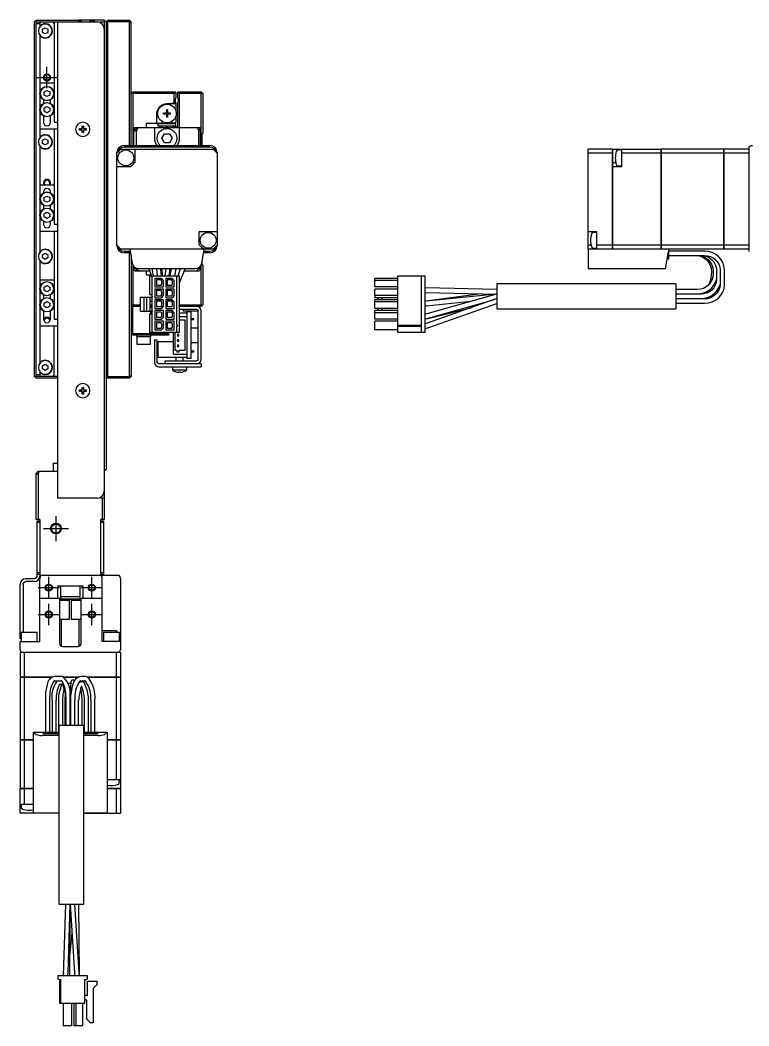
# Model space of a CAD drawing. Extents: x 0 to 816, y -8 to 467.
# Drawn here: x 435.8 to 639.3, y 92.7 to 373.6 of the extents above; entities that cross this region are included whole.
import ezdxf

# ---------------------------------------------------------------- set-up
doc = ezdxf.new("R2010")
doc.units = 0
doc.header["$LTSCALE"] = 0.5
doc.linetypes.add('CENTER', pattern=[50.8, 31.75, -6.35, 6.35, -6.35])
for name, color, linetype in [('MSM_CENTER', 1, 'CENTER'), ('MSM_CONTINUOUS', 7, 'CONTINUOUS'), ('MSM_NARROW', 5, 'CONTINUOUS')]:
    doc.layers.add(name, color=color, linetype=linetype)

msp = doc.modelspace()

# ---------------------------------------------------------------- linework, layer by layer
at = {"layer": 'MSM_CENTER'}
for p, q in [((443.34, 354.56), (443.34, 360.56)), ((440.34, 357.56), (446.34, 357.56)), ((445.84, 235.06), (445.84, 228.06)), ((442.34, 231.56), (449.34, 231.56)), ((443.84, 212.06), (443.84, 218.06)), ((455.84, 212.06), (455.84, 218.06)), ((440.84, 215.06), (446.84, 215.06)), ((452.84, 215.06), (458.84, 215.06)), ((443.84, 204.56), (443.84, 210.56)), ((455.84, 204.56), (455.84, 210.56)), ((440.84, 207.56), (446.84, 207.56)), ((452.84, 207.56), (458.84, 207.56))]:
    msp.add_line(p, q, dxfattribs=at)
at = {"layer": 'MSM_CONTINUOUS'}
for p, q in [((440.34, 373.56), (439.84, 373.06)), ((439.84, 274.06), (439.84, 373.06)), ((440.34, 373.06), (440.09, 373.31)), ((440.34, 373.56), (451.84, 373.56)), ((440.34, 274.06), (440.34, 373.06)), ((440.34, 373.06), (457.34, 373.06)), ((441.34, 372.56), (440.34, 372.56)), ((441.34, 373.06), (441.34, 371.88)), ((442.09, 370.99), (442.84, 371.43)), ((442.09, 370.13), (442.09, 370.99)), ((442.84, 371.43), (443.59, 370.99)), ((443.59, 370.99), (443.59, 370.13)), ((444.84, 373.06), (445.34, 372.56)), ((445.34, 373.06), (445.34, 345.06)), ((446.34, 240.06), (446.34, 373.06)), ((451.84, 373.56), (452.34, 373.06)), ((451.94, 373.46), (452.14, 373.46)), ((452.04, 373.46), (452.14, 373.56)), ((459.34, 373.56), (452.14, 373.56)), ((452.24, 373.16), (452.14, 373.06)), ((452.44, 373.06), (452.44, 373.16)), ((452.64, 373.06), (452.64, 373.56)), ((452.84, 373.06), (452.84, 373.56)), ((453.04, 373.06), (452.84, 373.26)), ((456.54, 373.36), (455.34, 373.36)), ((455.34, 373.36), (455.34, 373.06)), ((456.54, 373.36), (456.54, 373.06)), ((458.14, 373.06), (459.34, 373.06)), ((459.34, 373.56), (459.84, 373.06)), ((459.59, 373.31), (459.34, 373.06)), ((459.34, 373.06), (459.34, 234.06)), ((460.34, 373.56), (459.84, 373.06)), ((466.34, 373.06), (459.84, 373.06)), ((459.84, 373.06), (459.84, 248.06)), ((460.34, 373.56), (466.34, 373.56)), ((460.34, 273.56), (460.34, 373.56)), ((466.34, 338.56), (466.34, 373.56)), ((466.84, 373.06), (466.34, 373.56)), ((466.84, 372.85), (466.34, 373.06)), ((466.84, 338.56), (466.84, 373.06)), ((441.34, 369.24), (441.34, 340.88)), ((442.84, 369.7), (442.09, 370.13)), ((443.59, 370.13), (442.84, 369.7)), ((441.34, 356.06), (445.34, 356.06)), ((442.34, 351.33), (442.34, 350.29)), ((442.59, 353.49), (443.34, 353.93)), ((442.59, 352.63), (442.59, 353.49)), ((443.34, 352.2), (442.59, 352.63)), ((443.34, 353.93), (444.09, 353.49)), ((444.09, 352.63), (443.34, 352.2)), ((444.09, 353.49), (444.09, 352.63)), ((444.34, 350.29), (444.34, 351.33)), ((466.84, 353.06), (467.34, 353.56)), ((467.34, 353.06), (467.09, 353.31)), ((467.34, 353.56), (479.14, 353.56)), ((467.34, 353.06), (467.34, 338.56)), ((478.84, 353.06), (467.34, 353.06)), ((479.24, 353.46), (478.84, 353.06)), ((478.84, 350.76), (478.84, 353.06)), ((479.14, 353.56), (479.34, 353.36)), ((479.34, 353.36), (479.34, 351.82)), ((479.84, 353.36), (479.89, 353.41)), ((479.84, 351.82), (479.84, 353.36)), ((479.89, 353.41), (480.04, 353.56)), ((479.89, 353.41), (480.24, 353.06)), ((480.04, 353.56), (486.34, 353.56)), ((480.24, 353.06), (480.24, 343.56)), ((486.34, 353.06), (480.24, 353.06)), ((486.34, 353.56), (486.84, 353.06)), ((486.59, 353.31), (486.34, 353.06)), ((486.34, 338.56), (486.34, 353.06)), ((486.84, 353.06), (486.84, 341.96)), ((442.59, 348.99), (443.34, 349.43)), ((442.59, 348.13), (442.59, 348.99)), ((443.34, 349.43), (444.09, 348.99)), ((444.09, 348.99), (444.09, 348.13)), ((476.98, 348.46), (476.69, 348.46)), ((476.69, 348.46), (476.69, 347.67)), ((476.84, 350.26), (479.34, 350.26)), ((476.98, 348.46), (476.98, 347.67)), ((478.84, 350.76), (478.34, 350.26)), ((479.19, 350.26), (478.84, 350.76)), ((479.34, 350.5), (479.34, 348.18)), ((479.84, 343.76), (479.84, 350.5)), ((442.34, 346.83), (442.34, 345.06)), ((443.34, 347.7), (442.59, 348.13)), ((444.09, 348.13), (443.34, 347.7)), ((444.34, 345.06), (444.34, 346.83)), ((474.04, 344.76), (474.04, 347.46)), ((476.63, 347.61), (475.84, 347.61)), ((475.84, 347.32), (475.84, 347.61)), ((476.63, 347.32), (475.84, 347.32)), ((476.37, 347.61), (476.37, 347.32)), ((476.98, 347.93), (476.69, 347.93)), ((476.69, 347.26), (476.69, 346.46)), ((476.69, 346.99), (476.98, 346.99)), ((476.98, 346.46), (476.69, 346.46)), ((476.98, 347.26), (476.98, 346.46)), ((477.84, 347.61), (477.04, 347.61)), ((477.84, 347.32), (477.04, 347.32)), ((477.31, 347.61), (477.31, 347.32)), ((477.84, 347.32), (477.84, 347.61)), ((479.34, 346.75), (479.34, 345.06)), ((446.34, 343.06), (441.34, 343.06)), ((445.34, 345.06), (446.34, 345.06)), ((445.34, 343.06), (445.34, 316.56)), ((452.41, 343.26), (453.14, 343.26)), ((453.14, 342.86), (452.41, 342.86)), ((453.14, 343.26), (453.14, 343.99)), ((453.14, 342.13), (453.14, 342.86)), ((453.54, 343.99), (453.54, 343.26)), ((453.54, 343.26), (454.27, 343.26)), ((454.27, 342.86), (453.54, 342.86)), ((453.54, 342.86), (453.54, 342.13)), ((467.84, 343.56), (467.34, 343.06)), ((467.54, 343.06), (468.34, 343.06)), ((467.54, 338.56), (467.54, 343.06)), ((467.84, 343.56), (485.84, 343.56)), ((468.34, 342.56), (468.34, 343.56)), ((471.14, 344.76), (475.29, 344.76)), ((471.14, 343.56), (471.14, 344.76)), ((473.34, 343.56), (473.34, 340.56)), ((474.34, 343.96), (474.34, 344.56)), ((479.34, 344.56), (474.34, 344.56)), ((479.34, 343.96), (474.34, 343.96)), ((474.84, 343.76), (474.64, 343.56)), ((474.84, 343.76), (474.84, 343.56)), ((474.84, 343.76), (475.29, 343.76)), ((475.29, 344.76), (475.51, 345.14)), ((475.29, 343.76), (475.37, 343.62)), ((478.27, 343.56), (478.38, 343.76)), ((478.3, 344.9), (478.38, 344.76)), ((479.04, 344.76), (478.38, 344.76)), ((478.38, 343.76), (479.84, 343.76)), ((479.04, 344.76), (479.34, 345.06)), ((479.34, 343.96), (479.34, 344.56)), ((479.74, 343.56), (479.74, 343.76)), ((480.34, 340.56), (480.34, 343.56)), ((485.34, 343.36), (485.34, 343.56)), ((485.6, 343.06), (486.14, 343.06)), ((486.34, 343.06), (485.84, 343.56)), ((486.14, 343.06), (486.14, 338.56)), ((442.09, 339.99), (442.84, 340.43)), ((442.09, 339.13), (442.09, 339.99)), ((442.84, 340.43), (443.59, 339.99)), ((443.59, 339.99), (443.59, 339.13)), ((468.34, 342.56), (467.54, 342.56)), ((468.34, 338.56), (468.34, 342.56)), ((475.39, 340.56), (476.12, 341.81)), ((476.12, 339.31), (475.39, 340.56)), ((476.12, 341.81), (477.56, 341.81)), ((477.56, 341.81), (478.28, 340.56)), ((478.28, 340.56), (477.56, 339.31)), ((486.14, 342.56), (485.74, 342.56)), ((485.74, 338.56), (485.74, 342.56)), ((486.54, 341.66), (486.84, 341.96)), ((486.54, 341.66), (486.54, 338.56)), ((441.34, 338.24), (441.34, 308.88)), ((442.84, 338.7), (442.09, 339.13)), ((443.59, 339.13), (442.84, 338.7)), ((463.99, 337.56), (489.68, 337.56)), ((464.84, 338.56), (488.84, 338.56)), ((464.84, 338.18), (488.84, 338.18)), ((467.84, 337.56), (467.84, 333.81)), ((477.56, 339.31), (476.12, 339.31)), ((601.18, 337.56), (594.29, 337.56)), ((594.29, 337.56), (594.29, 309.56)), ((601.18, 309.56), (601.18, 337.56)), ((601.19, 337.55), (601.18, 337.55)), ((601.19, 337.56), (601.19, 309.56)), ((601.19, 337.56), (614.79, 337.56)), ((603.47, 337.29), (602.7, 337.23)), ((603.69, 337.56), (603.69, 332.56)), ((614.79, 309.56), (614.79, 337.56)), ((614.79, 337.55), (614.8, 337.55)), ((632.29, 337.56), (614.8, 337.56)), ((614.8, 337.56), (614.8, 309.56)), ((632.29, 309.56), (632.29, 337.56)), ((632.29, 337.55), (632.3, 337.55)), ((639.29, 337.56), (632.3, 337.56)), ((632.3, 337.56), (632.3, 309.56)), ((639.29, 338.18), (639.29, 308.94)), ((462.84, 310.56), (462.84, 336.56)), ((490.84, 336.56), (490.84, 310.56)), ((601.18, 336.41), (594.29, 336.41)), ((601.19, 336.4), (601.18, 336.4)), ((614.79, 336.41), (603.69, 336.41)), ((614.79, 336.4), (614.8, 336.4)), ((632.29, 336.41), (614.8, 336.41)), ((632.29, 336.4), (632.3, 336.4)), ((639.29, 336.41), (632.3, 336.41)), ((466.59, 332.56), (462.84, 332.56)), ((601.19, 333.81), (602.12, 333.81)), ((603.69, 332.56), (601.19, 332.56)), ((602.7, 332.9), (603.47, 332.83)), ((441.34, 327.56), (445.34, 327.56)), ((442.34, 325.56), (442.34, 325.29)), ((442.59, 323.99), (443.34, 324.43)), ((442.59, 323.13), (442.59, 323.99)), ((443.34, 322.7), (442.59, 323.13)), ((443.34, 324.43), (444.09, 323.99)), ((444.09, 323.13), (443.34, 322.7)), ((444.09, 323.99), (444.09, 323.13)), ((444.34, 325.29), (444.34, 325.56)), ((442.34, 321.83), (442.34, 320.79)), ((444.34, 320.79), (444.34, 321.83)), ((442.59, 319.49), (443.34, 319.93)), ((442.59, 318.63), (442.59, 319.49)), ((443.34, 318.2), (442.59, 318.63)), ((443.34, 319.93), (444.09, 319.49)), ((444.09, 318.63), (443.34, 318.2)), ((444.09, 319.49), (444.09, 318.63)), ((442.34, 317.33), (442.34, 316.56)), ((444.34, 316.56), (444.34, 317.33)), ((445.34, 316.56), (446.34, 316.56)), ((446.34, 314.56), (441.34, 314.56)), ((445.34, 314.56), (445.34, 290.06)), ((485.84, 314.56), (490.84, 314.56)), ((485.84, 310.81), (485.84, 314.56)), ((594.29, 314.56), (596.79, 314.56)), ((596.58, 314.29), (595.81, 314.23)), ((596.79, 314.56), (596.79, 309.56)), ((489.68, 309.56), (463.99, 309.56)), ((467.24, 305.55), (466.54, 309.56)), ((487.14, 309.56), (486.43, 305.55)), ((594.29, 310.81), (595.23, 310.81)), ((632.29, 309.56), (594.29, 309.56)), ((594.39, 309.56), (594.39, 304.06)), ((595.81, 309.9), (596.58, 309.83)), ((601.18, 310.72), (596.79, 310.72)), ((601.19, 310.72), (601.18, 310.72)), ((601.19, 309.57), (601.18, 309.57)), ((614.79, 310.72), (601.19, 310.72)), ((614.79, 310.72), (614.8, 310.72)), ((614.79, 309.57), (614.8, 309.57)), ((632.29, 310.72), (614.8, 310.72)), ((616.89, 309.56), (616.89, 306.76)), ((626.89, 309.01), (616.89, 309.01)), ((632.29, 310.72), (632.3, 310.72)), ((632.29, 309.57), (632.3, 309.57)), ((639.29, 310.72), (632.3, 310.72)), ((639.29, 309.56), (632.3, 309.56)), ((441.34, 306.24), (441.34, 277.88)), ((442.09, 307.99), (442.84, 308.43)), ((442.09, 307.13), (442.09, 307.99)), ((442.84, 306.7), (442.09, 307.13)), ((442.84, 308.43), (443.59, 307.99)), ((443.59, 307.13), (442.84, 306.7)), ((443.59, 307.99), (443.59, 307.13)), ((466.65, 308.94), (464.84, 308.94)), ((466.71, 308.56), (464.84, 308.56)), ((466.34, 273.56), (466.34, 308.56)), ((466.84, 307.86), (466.84, 274.06)), ((488.84, 308.56), (486.96, 308.56)), ((488.84, 308.94), (487.03, 308.94)), ((616.02, 304.06), (616.89, 308.96)), ((616.89, 306.76), (616.5, 306.76)), ((616.89, 307.81), (626.89, 307.81)), ((624.41, 307.81), (624.65, 307.81)), ((467.34, 305.22), (467.34, 294.06)), ((467.34, 304.06), (467.84, 303.56)), ((467.54, 304.06), (467.54, 304.84)), ((467.54, 304.56), (467.77, 304.56)), ((468.34, 304.06), (467.54, 304.06)), ((467.84, 303.56), (471.95, 303.56)), ((468.34, 303.56), (468.34, 304.2)), ((484.66, 304.06), (469.02, 304.06)), ((471.14, 302.36), (471.14, 303.56)), ((471.73, 304.06), (472.54, 302.16)), ((473.08, 302.16), (472.67, 304.06)), ((473.9, 304.06), (474.06, 302.16)), ((475.26, 302.16), (475.1, 304.06)), ((475.44, 303.56), (475.15, 303.56)), ((475.37, 303.5), (475.29, 303.36)), ((475.43, 304.06), (475.47, 302.16)), ((476.5, 304.06), (476.23, 302.16)), ((477.44, 302.16), (477.71, 304.06)), ((478, 303.56), (477.64, 303.56)), ((477.73, 302.16), (478.09, 304.06)), ((479.31, 304.06), (478.95, 302.16)), ((479.96, 302.16), (480.57, 304.06)), ((480.31, 300.21), (481.94, 304.06)), ((480.63, 304.04), (480.37, 303.43)), ((480.41, 303.56), (480.42, 303.56)), ((481.73, 303.56), (485.84, 303.56)), ((485.34, 303.56), (485.34, 303.76)), ((486.14, 304.06), (485.6, 304.06)), ((485.84, 303.56), (486.34, 304.06)), ((485.9, 304.56), (486.14, 304.56)), ((486.14, 304.84), (486.14, 304.06)), ((486.34, 294.06), (486.34, 305.22)), ((486.54, 306.16), (486.54, 305.46)), ((486.84, 305.16), (486.54, 305.46)), ((486.84, 305.16), (486.84, 294.06)), ((616.02, 304.06), (594.39, 304.06)), ((629.29, 303.5), (629.29, 302.62)), ((630.29, 303.65), (630.29, 301.17)), ((631.29, 303.81), (631.29, 299.71)), ((632.49, 299.71), (632.49, 303.81)), ((441.34, 301.06), (445.34, 301.06)), ((472.46, 302.36), (471.14, 302.36)), ((472.03, 296.97), (472.03, 302.16)), ((472.03, 302.16), (480.31, 302.16)), ((472.74, 286.31), (472.74, 302.16)), ((473.47, 301.44), (473.47, 299.04)), ((475.27, 301.44), (473.47, 301.44)), ((475.17, 301.03), (473.92, 301.03)), ((473.92, 301.03), (473.92, 299.56)), ((475.16, 303.36), (475.29, 303.36)), ((475.42, 300.78), (475.17, 301.03)), ((475.45, 303.16), (475.18, 303.16)), ((475.46, 302.56), (475.23, 302.56)), ((475.29, 302.36), (475.25, 302.36)), ((475.27, 301.44), (475.87, 300.84)), ((475.41, 302.16), (475.29, 302.36)), ((475.42, 299.81), (475.42, 300.78)), ((475.87, 299.04), (475.87, 300.84)), ((476.47, 301.44), (476.47, 299.04)), ((478.27, 301.44), (476.47, 301.44)), ((478.17, 301.03), (476.92, 301.03)), ((476.92, 301.03), (476.92, 299.56)), ((477.81, 302.56), (477.5, 302.56)), ((477.92, 303.16), (477.58, 303.16)), ((478.42, 300.78), (478.17, 301.03)), ((478.87, 300.84), (478.27, 301.44)), ((478.42, 299.81), (478.42, 300.78)), ((478.87, 299.04), (478.87, 300.84)), ((479.6, 288.39), (479.6, 302.16)), ((480.31, 286.31), (480.31, 302.16)), ((534.89, 300.84), (534.89, 301.44)), ((541.24, 301.44), (534.89, 301.44)), ((541.24, 300.84), (534.89, 300.84)), ((534.89, 299.04), (534.89, 300.84)), ((541.24, 302.16), (548.89, 302.16)), ((541.24, 286.31), (541.24, 302.16)), ((547.87, 286.31), (547.87, 302.16)), ((548.89, 286.31), (548.89, 302.16)), ((628.81, 303.05), (628.69, 301.66)), ((442.59, 298.99), (443.34, 299.43)), ((442.59, 298.13), (442.59, 298.99)), ((443.34, 297.7), (442.59, 298.13)), ((443.34, 299.43), (444.09, 298.99)), ((444.09, 298.13), (443.34, 297.7)), ((444.09, 298.99), (444.09, 298.13)), ((473.47, 299.04), (475.87, 299.04)), ((473.47, 298.44), (473.47, 296.04)), ((475.87, 298.44), (473.47, 298.44)), ((473.92, 299.56), (475.17, 299.56)), ((475.17, 298.03), (473.92, 298.03)), ((473.92, 298.03), (473.92, 296.56)), ((475.17, 299.56), (475.42, 299.81)), ((475.42, 297.78), (475.17, 298.03)), ((475.42, 296.81), (475.42, 297.78)), ((475.87, 296.64), (475.87, 298.44)), ((476.47, 299.04), (478.87, 299.04)), ((476.47, 298.44), (476.47, 296.04)), ((478.87, 298.44), (476.47, 298.44)), ((476.92, 299.56), (478.17, 299.56)), ((478.17, 298.03), (476.92, 298.03)), ((476.92, 298.03), (476.92, 296.56)), ((478.17, 299.56), (478.42, 299.81)), ((478.42, 297.78), (478.17, 298.03)), ((478.42, 296.81), (478.42, 297.78)), ((478.87, 296.64), (478.87, 298.44)), ((541.24, 299.04), (534.89, 299.04)), ((534.89, 296.64), (534.89, 298.44)), ((541.24, 298.44), (534.89, 298.44)), ((549, 298.76), (548.89, 298.76)), ((568.89, 298.36), (549, 298.76)), ((568.89, 299.91), (568.89, 292.91)), ((618.89, 299.91), (568.89, 299.91)), ((618.89, 299.91), (618.89, 292.91)), ((624.89, 298.31), (618.89, 298.31)), ((631.28, 299.72), (631.29, 299.75)), ((442.34, 296.83), (442.34, 295.79)), ((444.34, 295.79), (444.34, 296.83)), ((469.46, 292.31), (469.46, 296.17)), ((469.46, 296.17), (472.49, 296.17)), ((470.48, 292.31), (470.48, 296.17)), ((471.18, 292.31), (471.18, 296.17)), ((472.03, 296.97), (472.74, 296.97)), ((472.18, 292.31), (472.18, 296.17)), ((472.18, 295.07), (472.74, 295.07)), ((473.47, 296.04), (475.27, 296.04)), ((473.47, 295.44), (473.47, 293.04)), ((475.87, 295.44), (473.47, 295.44)), ((473.92, 296.56), (475.17, 296.56)), ((475.17, 295.03), (473.92, 295.03)), ((473.92, 295.03), (473.92, 293.56)), ((475.17, 296.56), (475.42, 296.81)), ((475.42, 294.78), (475.17, 295.03)), ((475.27, 296.04), (475.87, 296.64)), ((475.87, 293.64), (475.87, 295.44)), ((476.47, 296.04), (478.27, 296.04)), ((476.47, 295.44), (476.47, 293.04)), ((478.27, 295.44), (476.47, 295.44)), ((476.92, 296.56), (478.17, 296.56)), ((478.17, 295.03), (476.92, 295.03)), ((476.92, 295.03), (476.92, 293.56)), ((478.17, 296.56), (478.42, 296.81)), ((478.42, 294.78), (478.17, 295.03)), ((478.87, 296.64), (478.27, 296.04)), ((478.87, 294.84), (478.27, 295.44)), ((541.24, 296.64), (534.89, 296.64)), ((534.89, 296.64), (534.89, 296.04)), ((541.24, 296.04), (534.89, 296.04)), ((541.24, 295.44), (534.89, 295.44)), ((534.89, 294.84), (534.89, 295.44)), ((535.78, 295.44), (535.78, 296.04)), ((536.78, 295.44), (536.78, 296.04)), ((548.89, 297.46), (548.97, 297.46)), ((548.89, 297.46), (549.04, 297.46)), ((549.17, 295.09), (548.89, 295.07)), ((548.97, 297.46), (568.89, 297.06)), ((564.59, 297.15), (549.13, 295.1)), ((568.77, 297.05), (549.17, 295.09)), ((549.3, 293.8), (561.7, 295.04)), ((568.8, 297.06), (549.38, 291.53)), ((568.89, 295.8), (549.49, 288.91)), ((549.74, 290.28), (567.95, 295.47)), ((618.89, 297.11), (625.89, 297.11)), ((625.89, 297.01), (618.89, 297.01)), ((618.89, 295.81), (625.89, 295.81)), ((626.89, 295.71), (618.89, 295.71)), ((626.6, 297.16), (625.39, 297.01)), ((625.89, 297.11), (626.6, 297.17)), ((626.6, 297.17), (626.63, 297.17)), ((626.63, 297.17), (626.6, 297.16)), ((442.34, 292.33), (442.34, 290.06)), ((442.59, 294.49), (443.34, 294.93)), ((442.59, 293.63), (442.59, 294.49)), ((443.34, 293.2), (442.59, 293.63)), ((443.34, 294.93), (444.09, 294.49)), ((444.09, 293.63), (443.34, 293.2)), ((444.09, 294.49), (444.09, 293.63)), ((444.34, 290.06), (444.34, 292.33)), ((467.34, 293.56), (466.84, 294.06)), ((467.09, 293.81), (467.34, 294.06)), ((467.34, 294.06), (469.46, 294.06)), ((469.46, 293.56), (467.34, 293.56)), ((467.34, 285.56), (467.34, 293.56)), ((469.46, 292.31), (472.49, 292.31)), ((472.18, 294.06), (472.74, 294.06)), ((472.74, 293.56), (472.18, 293.56)), ((472.18, 293.42), (472.74, 293.42)), ((472.34, 293.42), (472.34, 293.56)), ((472.34, 291.51), (472.34, 292.31)), ((473.47, 293.04), (475.27, 293.04)), ((473.47, 292.44), (473.47, 290.04)), ((475.87, 292.44), (473.47, 292.44)), ((473.92, 293.56), (475.17, 293.56)), ((475.17, 293.56), (475.42, 293.81)), ((475.27, 293.04), (475.87, 293.64)), ((475.42, 293.81), (475.42, 294.78)), ((475.87, 290.64), (475.87, 292.44)), ((476.47, 293.04), (478.87, 293.04)), ((476.47, 292.44), (476.47, 290.04)), ((478.27, 292.44), (476.47, 292.44)), ((476.92, 293.56), (478.17, 293.56)), ((478.17, 293.56), (478.42, 293.81)), ((478.87, 291.84), (478.27, 292.44)), ((478.42, 293.81), (478.42, 294.78)), ((478.87, 293.04), (478.87, 294.84)), ((480.31, 294.06), (486.34, 294.06)), ((486.34, 293.56), (480.31, 293.56)), ((480.34, 292.76), (480.34, 293.56)), ((485.14, 292.76), (480.34, 292.76)), ((481.34, 292.76), (481.34, 292.26)), ((485.34, 292.26), (481.34, 292.26)), ((485.34, 292.26), (485.34, 292.71)), ((485.54, 278.76), (485.54, 292.36)), ((486.34, 294.06), (486.59, 293.81)), ((486.84, 294.06), (486.34, 293.56)), ((486.34, 278.76), (486.34, 292.36)), ((541.24, 294.84), (534.89, 294.84)), ((534.89, 293.04), (534.89, 294.84)), ((541.24, 293.04), (534.89, 293.04)), ((541.24, 292.44), (534.89, 292.44)), ((534.89, 291.84), (534.89, 292.44)), ((535.78, 292.44), (535.78, 293.04)), ((536.78, 292.44), (536.78, 293.04)), ((548.89, 293.77), (549.3, 293.8)), ((549.65, 290.23), (561.96, 293.34)), ((549.92, 287.69), (568.89, 294.42)), ((568.89, 292.91), (618.89, 292.91)), ((618.89, 294.51), (626.89, 294.51)), ((445.34, 290.06), (446.34, 290.06)), ((472.03, 286.31), (472.03, 291.51)), ((472.03, 291.51), (472.74, 291.51)), ((473.47, 290.04), (475.27, 290.04)), ((473.47, 289.44), (473.47, 287.04)), ((475.87, 289.44), (473.47, 289.44)), ((475.17, 292.03), (473.92, 292.03)), ((473.92, 292.03), (473.92, 290.56)), ((473.92, 290.56), (475.17, 290.56)), ((475.42, 291.78), (475.17, 292.03)), ((475.17, 290.56), (475.42, 290.81)), ((475.27, 290.04), (475.87, 290.64)), ((475.42, 290.81), (475.42, 291.78)), ((475.87, 287.64), (475.87, 289.44)), ((476.47, 290.04), (478.87, 290.04)), ((476.47, 289.44), (476.47, 287.04)), ((478.87, 289.44), (476.47, 289.44)), ((478.17, 292.03), (476.92, 292.03)), ((476.92, 292.03), (476.92, 290.56)), ((476.92, 290.56), (478.17, 290.56)), ((478.42, 291.78), (478.17, 292.03)), ((478.17, 290.56), (478.42, 290.81)), ((478.42, 290.81), (478.42, 291.78)), ((478.87, 290.04), (478.87, 291.84)), ((478.87, 287.04), (478.87, 289.44)), ((480.31, 291.81), (482.34, 291.81)), ((480.31, 290.81), (482.34, 290.81)), ((480.31, 289.81), (481.84, 289.81)), ((481.84, 289.81), (481.84, 281.31)), ((482.34, 292.06), (482.34, 279.06)), ((483.54, 292.06), (482.34, 292.06)), ((483.54, 292.06), (483.54, 279.06)), ((483.54, 290.19), (484.34, 290.19)), ((483.54, 289.94), (484.34, 289.94)), ((484.34, 289.94), (484.34, 290.19)), ((541.24, 291.84), (534.89, 291.84)), ((534.89, 290.04), (534.89, 291.84)), ((541.24, 290.04), (534.89, 290.04)), ((534.89, 287.04), (534.89, 289.44)), ((541.24, 289.44), (534.89, 289.44)), ((549.38, 291.53), (548.89, 291.42)), ((548.89, 290.11), (549.74, 290.28)), ((548.89, 290.1), (549.65, 290.23)), ((446.34, 288.06), (441.34, 288.06)), ((445.34, 274.06), (445.34, 288.06)), ((473.47, 287.04), (475.27, 287.04)), ((475.17, 289.03), (473.92, 289.03)), ((473.92, 289.03), (473.92, 287.56)), ((473.92, 287.56), (475.17, 287.56)), ((475.42, 288.78), (475.17, 289.03)), ((475.17, 287.56), (475.42, 287.81)), ((475.27, 287.04), (475.87, 287.64)), ((475.42, 287.81), (475.42, 288.78)), ((476.47, 287.04), (478.87, 287.04)), ((478.17, 289.03), (476.92, 289.03)), ((476.92, 289.03), (476.92, 287.56)), ((476.92, 287.56), (478.17, 287.56)), ((478.42, 288.78), (478.17, 289.03)), ((478.17, 287.56), (478.42, 287.81)), ((478.42, 287.81), (478.42, 288.78)), ((479.6, 288.39), (479.7, 288.39)), ((479.7, 288.09), (479.6, 288.09)), ((479.6, 286.31), (479.6, 288.09)), ((485.54, 287.56), (483.54, 287.56)), ((541.24, 287.04), (534.89, 287.04)), ((541.24, 288.39), (547.87, 288.39)), ((541.24, 288.09), (547.87, 288.09)), ((549.49, 288.92), (548.89, 288.75)), ((549.49, 288.91), (548.89, 288.75)), ((548.89, 287.43), (549.92, 287.69)), ((467.34, 286.06), (477.34, 286.06)), ((477.34, 285.56), (467.34, 285.56)), ((468.34, 286.06), (468.34, 285.06)), ((472.34, 285.06), (468.34, 285.06)), ((468.44, 285.06), (468.44, 283.06)), ((472.09, 286.31), (471.84, 286.06)), ((480.31, 286.31), (472.03, 286.31)), ((472.24, 283.06), (472.24, 285.06)), ((472.34, 286.06), (472.34, 286.31)), ((472.34, 285.06), (472.34, 285.56)), ((473.34, 284.26), (473.34, 277.96)), ((473.34, 284.26), (474.14, 284.26)), ((474.14, 278.06), (474.14, 284.26)), ((474.34, 283.81), (478.64, 283.81)), ((474.34, 279.31), (474.34, 283.81)), ((477.34, 286.06), (477.34, 285.56)), ((478.64, 280.31), (478.64, 286.31)), ((479.14, 281.31), (479.14, 286.31)), ((548.89, 286.31), (541.24, 286.31)), ((468.44, 283.06), (472.24, 283.06)), ((479.69, 281.31), (479.14, 281.31)), ((479.69, 280.81), (479.69, 281.31)), ((481.84, 281.31), (480.19, 281.31)), ((480.19, 281.31), (480.19, 280.81)), ((483.54, 283.56), (485.54, 283.56)), ((483.54, 281.19), (484.34, 281.19)), ((483.54, 280.94), (484.34, 280.94)), ((484.34, 280.94), (484.34, 281.19)), ((482.34, 279.31), (474.34, 279.31)), ((476.34, 277.56), (476.34, 278.36)), ((476.34, 278.36), (485.14, 278.36)), ((478.64, 280.31), (482.34, 280.31)), ((479.34, 279.31), (479.34, 278.36)), ((480.19, 280.81), (479.69, 280.81)), ((481.34, 278.36), (481.34, 279.31)), ((483.54, 279.06), (482.34, 279.06)), ((442.09, 276.99), (442.84, 277.43)), ((442.09, 276.13), (442.09, 276.99)), ((442.84, 275.7), (442.09, 276.13)), ((442.84, 277.43), (443.59, 276.99)), ((443.59, 276.13), (442.84, 275.7)), ((443.59, 276.99), (443.59, 276.13)), ((474.54, 276.76), (486.34, 276.76)), ((486.34, 277.56), (474.64, 277.56)), ((478.34, 276.76), (478.34, 275.86)), ((478.34, 275.86), (482.34, 275.86)), ((479.39, 275.31), (479.41, 275.31)), ((480.14, 275.31), (480.54, 275.31)), ((480.14, 275.17), (480.14, 275.31)), ((480.54, 275.31), (480.54, 275.17)), ((481.27, 275.31), (481.29, 275.31)), ((482.34, 275.86), (482.34, 276.76)), ((486.34, 277.56), (486.34, 276.76)), ((439.84, 274.06), (440.34, 273.56)), ((440.09, 273.81), (440.34, 274.06)), ((440.34, 274.56), (441.34, 274.56)), ((446.34, 274.06), (440.34, 274.06)), ((446.34, 273.56), (440.34, 273.56)), ((441.34, 275.24), (441.34, 274.06)), ((445.34, 274.56), (444.84, 274.06)), ((459.84, 274.06), (466.34, 274.06)), ((459.84, 274.06), (460.34, 273.56)), ((466.34, 273.56), (460.34, 273.56)), ((466.34, 274.06), (466.84, 274.27)), ((466.34, 273.56), (466.84, 274.06)), ((452.41, 270.26), (453.14, 270.26)), ((453.14, 269.86), (452.41, 269.86)), ((453.14, 270.26), (453.14, 270.99)), ((453.14, 269.13), (453.14, 269.86)), ((453.54, 270.99), (453.54, 270.26)), ((453.54, 270.26), (454.27, 270.26)), ((454.27, 269.86), (453.54, 269.86)), ((453.54, 269.86), (453.54, 269.13)), ((440.34, 247.06), (440.84, 247.56)), ((441.14, 247.56), (440.84, 246.95)), ((440.84, 247.56), (446.34, 247.56)), ((445.09, 249.86), (446.34, 249.86)), ((445.09, 249.86), (445.09, 247.56)), ((459.34, 248.06), (459.59, 247.81)), ((459.84, 248.06), (459.34, 247.56)), ((440.34, 234.06), (440.34, 247.06)), ((440.84, 246.95), (440.34, 246.45)), ((440.84, 246.95), (440.84, 234.06)), ((457.34, 240.06), (446.34, 240.06)), ((459.34, 240.06), (458.14, 240.06)), ((458.84, 234.06), (458.84, 240.06)), ((441.34, 234.06), (440.34, 234.06)), ((440.54, 233.76), (441.34, 233.76)), ((440.54, 233.76), (440.54, 218.36)), ((441.34, 233.26), (440.54, 233.26)), ((441.34, 234.06), (441.34, 218.36)), ((459.34, 234.06), (458.34, 234.06)), ((458.34, 218.56), (458.34, 234.06)), ((458.34, 233.76), (459.14, 233.76)), ((459.14, 233.26), (458.34, 233.26)), ((459.14, 233.76), (459.14, 218.76)), ((440.54, 219.26), (441.34, 219.26)), ((458.34, 219.26), (459.14, 219.26)), ((439.74, 217.56), (437.44, 217.56)), ((439.74, 216.76), (437.44, 216.76)), ((441.34, 218.76), (440.54, 218.76)), ((441.34, 218.56), (458.34, 218.56)), ((441.34, 200.06), (441.34, 217.56)), ((459.14, 218.76), (458.34, 218.76)), ((458.35, 218.56), (463.45, 218.56)), ((458.74, 200.06), (458.74, 217.56)), ((463.84, 217.56), (463.84, 198.06)), ((435.84, 200.76), (435.84, 215.96)), ((436.64, 215.96), (436.64, 202.56)), ((446.34, 215.56), (453.34, 215.56)), ((446.34, 212.06), (446.34, 215.56)), ((447.09, 215.56), (447.09, 212.56)), ((452.59, 212.56), (452.59, 215.56)), ((453.34, 215.56), (453.34, 212.06)), ((446.96, 212.06), (441.34, 212.06)), ((446.94, 199.36), (446.94, 211.76)), ((449.59, 211.46), (446.94, 211.46)), ((446.96, 211.97), (446.99, 212.06)), ((446.96, 212.06), (446.96, 211.97)), ((446.96, 211.96), (452.71, 211.96)), ((447.09, 212.56), (452.59, 212.56)), ((447.54, 211.96), (447.34, 211.76)), ((452.34, 211.76), (447.34, 211.76)), ((447.34, 211.76), (447.34, 211.46)), ((449.59, 206.26), (449.59, 211.46)), ((450.09, 211.46), (450.09, 206.26)), ((452.74, 211.46), (450.09, 211.46)), ((452.34, 211.76), (452.14, 211.96)), ((452.34, 211.46), (452.34, 211.76)), ((452.68, 212.05), (452.71, 211.97)), ((452.71, 212.06), (452.71, 211.97)), ((458.74, 212.06), (452.71, 212.06)), ((452.74, 211.76), (452.74, 199.36)), ((446.94, 206.26), (449.59, 206.26)), ((447.34, 206.26), (447.34, 198.67)), ((450.09, 206.26), (452.74, 206.26)), ((452.34, 198.67), (452.34, 206.26)), ((440.59, 202.56), (436.09, 202.56)), ((436.09, 202.56), (436.09, 200.06)), ((440.59, 200.06), (440.59, 202.56)), ((458.74, 203.06), (462.78, 203.06)), ((463.59, 202.56), (459.09, 202.56)), ((459.09, 202.56), (459.09, 200.06)), ((462.78, 203.06), (462.78, 202.56)), ((463.59, 200.06), (463.59, 202.56)), ((435.84, 201.26), (436.09, 201.26)), ((436.09, 200.76), (435.84, 200.76)), ((435.84, 198.06), (435.84, 200.06)), ((435.84, 200.06), (441.34, 200.06)), ((463.84, 200.06), (458.74, 200.06)), ((435.84, 197.06), (435.84, 190.07)), ((435.84, 197.06), (463.84, 197.06)), ((436.99, 197.06), (436.99, 190.07)), ((451.94, 198.56), (447.74, 198.56)), ((462.68, 197.06), (462.68, 190.07)), ((463.84, 197.06), (463.84, 190.07)), ((435.84, 190.07), (444.89, 190.07)), ((435.84, 190.06), (435.84, 172.57)), ((444.87, 190.06), (435.84, 190.06)), ((435.85, 190.06), (435.85, 190.07)), ((436.99, 190.06), (436.99, 172.57)), ((437, 190.06), (437, 190.07)), ((447.23, 190.26), (445.49, 190.26)), ((445.49, 189.06), (447.23, 189.06)), ((447.94, 190.07), (452.18, 190.07)), ((452.16, 190.06), (447.96, 190.06)), ((449.48, 188.26), (449.25, 188.21)), ((449.51, 188.26), (449.48, 188.26)), ((449.91, 188.26), (449.51, 188.26)), ((449.97, 188.26), (449.91, 188.26)), ((450.83, 189.23), (450.63, 189.26)), ((451.01, 189.1), (450.83, 189.23)), ((452.76, 188.73), (452.56, 188.65)), ((452.8, 188.74), (452.76, 188.73)), ((452.82, 189.06), (453.79, 189.06)), ((453.79, 190.26), (452.83, 190.26)), ((454.54, 190.07), (463.84, 190.07)), ((463.84, 190.06), (454.56, 190.06)), ((462.68, 190.06), (462.68, 190.07)), ((462.68, 190.06), (462.68, 172.57)), ((463.83, 190.06), (463.83, 190.07)), ((463.84, 190.06), (463.84, 172.57)), ((446.89, 188.06), (447.63, 188.06)), ((448.41, 185.72), (448.34, 183.66)), ((453.01, 187.54), (453.17, 187.6)), ((442.94, 184.66), (442.94, 174.66)), ((444.14, 174.66), (444.14, 184.66)), ((444.74, 183.66), (444.74, 174.66)), ((445.94, 174.66), (445.94, 183.66)), ((446.54, 182.66), (446.54, 174.66)), ((447.74, 176.66), (447.74, 182.66)), ((448.34, 183.66), (448.34, 176.66)), ((448.59, 184.66), (448.59, 176.66)), ((449.79, 176.66), (449.79, 184.66)), ((449.89, 183.66), (449.89, 176.66)), ((451.09, 176.66), (451.09, 183.66)), ((455.54, 183.66), (455.54, 174.66)), ((456.74, 174.66), (456.74, 183.66)), ((452.18, 182.08), (452.18, 182.12)), ((452.18, 176.66), (452.18, 182.11)), ((453.14, 176.66), (453.14, 182.2)), ((453.74, 182.18), (453.74, 174.66)), ((454.94, 174.66), (454.94, 182.18)), ((439.54, 152.16), (439.54, 174.66)), ((439.54, 174.66), (446.6, 174.66)), ((440.24, 174.06), (439.64, 174.66)), ((442.24, 174.66), (442.24, 174.27)), ((446.6, 174.27), (442.24, 174.27)), ((446.6, 176.66), (453.6, 176.66)), ((446.6, 176.66), (446.6, 126.66)), ((453.6, 126.66), (453.6, 176.66)), ((453.6, 174.66), (460.14, 174.66)), ((457.44, 174.27), (453.6, 174.27)), ((457.44, 174.66), (457.44, 174.27)), ((460.03, 174.66), (459.43, 174.06)), ((460.14, 174.66), (460.14, 152.16)), ((435.84, 172.57), (439.54, 172.57)), ((435.84, 172.56), (435.84, 158.96)), ((439.54, 172.56), (435.84, 172.56)), ((435.85, 172.56), (435.85, 172.57)), ((436.99, 172.56), (436.99, 158.96)), ((437, 172.56), (437, 172.57)), ((446.6, 173.8), (442.02, 173.8)), ((457.66, 173.8), (453.6, 173.8)), ((460.14, 172.57), (463.84, 172.57)), ((463.84, 172.56), (460.14, 172.56)), ((462.68, 172.56), (462.68, 172.57)), ((462.68, 172.56), (462.68, 161.46)), ((463.83, 172.56), (463.83, 172.57)), ((463.84, 172.56), (463.84, 158.96)), ((460.14, 161.46), (463.84, 161.46)), ((463.5, 160.48), (463.57, 161.24)), ((435.84, 158.96), (439.54, 158.96)), ((439.54, 158.95), (435.84, 158.95)), ((435.84, 152.06), (435.84, 158.95)), ((435.85, 158.96), (435.85, 158.95)), ((436.99, 158.95), (436.99, 154.56)), ((437, 158.96), (437, 158.95)), ((460.14, 158.96), (463.84, 158.96)), ((463.84, 158.95), (460.14, 158.95)), ((462.68, 158.96), (462.68, 158.95)), ((462.68, 158.95), (462.68, 152.06)), ((463.83, 158.96), (463.83, 158.95)), ((463.84, 158.95), (463.84, 152.06)), ((435.84, 154.56), (439.54, 154.56)), ((446.6, 152.06), (435.84, 152.06)), ((436.11, 154.35), (436.17, 153.59)), ((439.54, 152.16), (446.6, 152.16)), ((439.59, 152.16), (439.59, 152.06)), ((453.6, 152.16), (460.14, 152.16)), ((453.6, 152.06), (463.84, 152.06)), ((446.6, 126.66), (453.6, 126.66)), ((448.54, 126.66), (447.89, 106.78)), ((449.21, 107.46), (449.84, 126.66)), ((449.69, 107.33), (449.84, 126.64)), ((449.84, 126.64), (451.04, 107.44)), ((452.34, 107.52), (451.14, 126.66)), ((452.39, 106.99), (452.23, 126.66)), ((449.73, 112.18), (450.35, 118.51)), ((447.89, 106.78), (447.89, 106.66)), ((447.92, 107.5), (447.9, 106.66)), ((449.2, 106.66), (449.21, 107.46)), ((449.69, 106.66), (449.69, 107.33)), ((451.04, 107.44), (451.07, 106.66)), ((452.38, 106.66), (452.34, 107.52)), ((452.39, 106.66), (452.38, 107.27)), ((452.39, 106.66), (452.39, 106.99)), ((446.37, 106.66), (446.37, 105.94)), ((454.65, 106.66), (446.37, 106.66)), ((446.67, 105.64), (447.08, 105.64)), ((446.83, 105.64), (446.83, 99.01)), ((447.08, 105.64), (447.08, 99.01)), ((453.94, 105.64), (454.35, 105.64)), ((453.94, 99.01), (453.94, 105.64)), ((454.65, 105.94), (454.65, 106.66)), ((454.69, 101.26), (454.69, 105.11)), ((454.69, 105.11), (457.22, 105.11)), ((457.22, 104.11), (456.2, 103.09)), ((457.22, 105.11), (457.22, 104.11)), ((456.2, 103.09), (456.2, 93.55)), ((446.83, 99.01), (453.94, 99.01)), ((447.81, 99.01), (447.81, 92.66)), ((450.21, 99.01), (450.21, 92.66)), ((450.81, 99.01), (450.81, 92.66)), ((451.41, 99.01), (451.41, 92.66)), ((453.21, 99.01), (453.21, 92.66)), ((454.54, 101.11), (453.94, 101.11)), ((453.94, 99.96), (454.22, 99.96)), ((454.5, 94.55), (454.5, 99.68)), ((455.5, 93.55), (454.5, 94.55)), ((456.2, 93.55), (455.5, 93.55)), ((450.21, 92.66), (447.81, 92.66)), ((453.21, 92.66), (450.81, 92.66))]:
    msp.add_line(p, q, dxfattribs=at)
at = {"layer": 'MSM_CONTINUOUS', "extrusion": (0, 0, -1)}
for centre, radius in [((-442.84, 370.56), 1.9), ((-443.34, 353.06), 1.9), ((-443.34, 348.56), 1.9), ((-453.34, 343.06), 2), ((-442.84, 339.56), 1.9), ((-443.34, 323.56), 1.9), ((-443.34, 319.06), 1.9), ((-442.84, 307.56), 1.9), ((-443.34, 298.56), 1.9), ((-443.34, 294.06), 1.9), ((-479.94, 285.56), 0.25), ((-479.94, 284.06), 0.25), ((-479.94, 282.56), 0.25), ((-442.84, 276.56), 1.9), ((-453.34, 270.06), 2)]:
    msp.add_circle(centre, radius, dxfattribs=at)
at = {"layer": 'MSM_CONTINUOUS'}
for centre, radius in [((443.34, 357.56), 0.783), ((443.34, 353.06), 2), ((443.34, 348.56), 2), ((476.84, 347.46), 2.6), ((465.34, 335.06), 2.23), ((443.34, 323.56), 2), ((443.34, 319.06), 2), ((488.34, 312.06), 2.23), ((443.34, 298.56), 2), ((443.34, 294.06), 2), ((445.84, 231.56), 1.23), ((443.84, 215.06), 0.783), ((455.84, 215.06), 0.783), ((443.84, 207.56), 0.783), ((455.84, 207.56), 0.783)]:
    msp.add_circle(centre, radius, dxfattribs=at)
for centre, radius, start, end in [((442.84, 370.56), 2, 221.4096, 138.5904), ((452.14, 373.16), 0.3, 0, 90), ((457.34, 371.06), 2, 0, 90), ((480.09, 351.16), 1, 138.5904, 221.4096), ((479.09, 351.16), 1, 318.5904, 41.4096), ((443.34, 345.06), 1, 180, 0), ((453.34, 343.06), 0.435, 152.6335, 207.3665), ((453.34, 343.06), 0.435, 62.6335, 117.3665), ((453.34, 343.06), 0.435, 332.6335, 27.3665), ((469.34, 342.56), 1, 90, 180), ((476.84, 344.26), 1.59, 143.8028, 169.1069), ((476.84, 344.26), 1.59, 190.8931, 206.1642), ((476.95, 344.38), 1.75, 205.4948, 207.7565), ((476.84, 344.26), 1.59, 10.8931, 36.1972), ((476.84, 344.26), 1.59, 333.8358, 349.1069), ((484.74, 342.56), 1, 0, 90), ((442.84, 339.56), 2, 221.4096, 138.5904), ((453.34, 343.06), 0.435, 242.6335, 297.3665), ((476.84, 340.56), 3.5, 180, 214.8499), ((476.84, 340.56), 3.5, 325.1501, 0), ((464.84, 336.56), 2, 90, 180), ((488.84, 336.56), 2, 0, 90), ((602.75, 336.73), 0.5, 95, 162.3708), ((603.49, 337.09), 0.2, 0, 95), ((607.99, 335.06), 6, 162.3708, 197.6292), ((602.75, 333.4), 0.5, 197.6292, 265), ((603.49, 333.03), 0.2, 265, 0), ((443.34, 328.06), 0.783, 320.3451, 219.6549), ((443.34, 325.56), 1, 0, 180), ((443.34, 316.56), 1, 180, 0), ((601.1, 312.06), 6, 162.3708, 197.6292), ((595.86, 313.73), 0.5, 95, 162.3708), ((596.6, 314.09), 0.2, 18.1949, 95), ((442.84, 307.56), 2, 221.4096, 138.5904), ((464.84, 310.56), 2, 180, 270), ((488.84, 310.56), 2, 270, 0), ((595.86, 310.4), 0.5, 197.6292, 265), ((596.6, 310.03), 0.2, 265, 341.8051), ((627.08, 303.6), 5.41, 2.1863, 92.0343), ((469.34, 304.56), 1, 203.447, 270), ((476.84, 302.86), 1.59, 153.8358, 169.1069), ((476.95, 302.75), 1.75, 152.2435, 154.5052), ((484.74, 304.56), 1, 270, 351.4849), ((476.84, 302.86), 1.59, 190.8931, 206.1642), ((624.92, 302.7), 5.59, 269.7079, 344.0346), ((625.96, 301.38), 5.57, 269.2277, 342.6191), ((627.09, 299.91), 5.41, 267.9067, 357.8727), ((485.14, 292.36), 1.2, 0, 90), ((443.34, 290.06), 1, 180, 0), ((443.34, 289.56), 0.783, 349.9945, 190.0055), ((442.84, 276.56), 2, 221.4096, 138.5904), ((485.14, 278.76), 1.2, 270, 0), ((474.54, 277.96), 1.2, 180, 270), ((480.34, 278.36), 3.2, 231.3178, 252.73), ((480.34, 278.36), 3.19, 253.0947, 266.4096), ((480.34, 278.36), 3.19, 273.5904, 286.9053), ((480.34, 278.36), 3.2, 287.27, 308.6822), ((453.34, 270.06), 0.435, 152.6335, 207.3665), ((453.34, 270.06), 0.435, 62.6335, 117.3665), ((453.34, 270.06), 0.435, 242.6335, 297.3665), ((453.34, 270.06), 0.435, 332.6335, 27.3665), ((457.34, 242.06), 2, 270, 0), ((437.44, 215.96), 1.6, 90, 180), ((439.74, 218.36), 1.6, 270, 0), ((442.84, 217.56), 1.5, 138.1897, 180), ((457.24, 217.56), 1.5, 0, 41.8103), ((462.34, 217.56), 1.5, 0, 41.8103), ((447.74, 211.76), 0.802, 90.0949, 158.3604), ((451.94, 211.76), 0.8, 21.0179, 90.0006), ((445.97, 187.71), 2.6, 100.5511, 175.471), ((450.98, 185.17), 6.86, 146.8577, 184.2662), ((451.94, 184.6), 7.25, 141.9863, 173.6299), ((445.6, 188.56), 0.517, 101.8582, 134.7596), ((447.22, 188.81), 1.45, 59.5973, 89.5942), ((447.16, 188.59), 0.476, 33.7324, 81.3862), ((441.48, 185.14), 7.13, 356.1621, 31.44), ((443.41, 185.51), 6.43, 352.4193, 45.037), ((519.87, 184.94), 69.98, 176.9256, 180.5083), ((450.61, 188.64), 0.622, 88.1145, 174.9417), ((453.28, 187.55), 2.75, 99.2724, 171.0568), ((459.72, 184.24), 8.65, 148.5524, 183.8561), ((453.01, 187.53), 1.21, 111.8456, 139.7784), ((453.03, 188.2), 0.889, 103.8661, 141.118), ((453.05, 187.8), 0.978, 38.7039, 104.8652), ((453.76, 188.54), 1.72, 49.0024, 88.8954), ((453.72, 188.44), 0.622, 48.9031, 83.0608), ((442.24, 183.1), 12.73, 355.8454, 24.6186), ((447.85, 184.41), 7.72, 354.4381, 35.6687), ((448.03, 184.42), 8.74, 355.0197, 38.3235), ((454.33, 184.78), 11.39, 164.0263, 180.5737), ((453.14, 184.53), 8.45, 174.0847, 185.9153), ((454.64, 184.19), 8.72, 154.6207, 183.4586), ((457.47, 183.5), 10.96, 155.8666, 184.385), ((447.73, 187.14), 1.25, 132.2163, 140.9064), ((447.68, 187.83), 0.266, 120.6087, 145.589), ((447.22, 187.52), 0.679, 30.1743, 52.5013), ((434.54, 182.96), 14.15, 6.6571, 20.3054), ((462.82, 183.86), 12.93, 161.4264, 180.8555), ((465.93, 182.85), 13.77, 162.1759, 177.1972), ((453.67, 187.01), 0.846, 141.4689, 176.9127), ((426.27, 182.94), 26.87, 358.4238, 8.8516), ((465.93, 182.85), 13.77, 182.9984, 182.9996), ((441.8, 178.43), 4.64, 250.4546, 272.713), ((457.9, 178.29), 4.5, 266.935, 289.8974), ((463, 160.52), 0.5, 287.6292, 355), ((463.37, 161.26), 0.2, 355, 90), ((461.34, 165.76), 6, 258.463, 287.6292), ((436.31, 154.37), 0.2, 108.1949, 185), ((436.67, 153.63), 0.5, 185, 252.3708), ((438.34, 158.87), 6, 252.3708, 281.537), ((446.67, 105.94), 0.3, 180, 270), ((454.35, 105.94), 0.3, 270, 0), ((454.54, 101.26), 0.15, 270, 0), ((454.22, 99.68), 0.28, 0, 90)]:
    msp.add_arc(centre, radius, start, end, dxfattribs=at)
at = {"layer": 'MSM_CONTINUOUS', "extrusion": (0, 0, -1)}
for centre, radius, start, end in [((-476.84, 347.46), 2.8, 0, 90), ((-476.63, 347.67), 0.06, 180, 270), ((-476.63, 347.26), 0.06, 90, 180), ((-477.04, 347.67), 0.06, 270, 0), ((-477.04, 347.26), 0.06, 0, 90), ((-453.34, 343.06), 0.95, 347.8468, 12.1532), ((-453.34, 343.06), 0.95, 77.8468, 102.1532), ((-453.34, 343.06), 0.95, 167.8468, 192.1532), ((-476.84, 340.56), 2.75, 313.3418, 226.6582), ((-476.95, 344.15), 1.75, 34.5052, 37.006), ((-476.84, 341.06), 2.6, 74.0576, 105.9424), ((-476.72, 344.15), 1.75, 142.994, 154.5052), ((-453.34, 343.06), 0.95, 257.8468, 282.1532), ((-476.84, 323.56), 19, 42.5374, 47.4636), ((-464.84, 336.56), 1.62, 9.7266, 90), ((-488.84, 336.56), 1.62, 90, 170.2833), ((-476.84, 323.56), 19, 132.5364, 137.4636), ((-640.29, 337.06), 1.5, 48.1897, 90), ((-453.79, 346.61), 19, 222.3336, 227.6664), ((-476.84, 323.56), 19, 312.5374, 317.4626), ((-464.84, 310.56), 1.62, 270, 350.2637), ((-499.88, 323.61), 19, 312.3336, 317.6664), ((-488.84, 310.56), 1.62, 189.7264, 270), ((-476.84, 323.56), 19, 222.5364, 227.4626), ((-624.44, 303.42), 4.39, 89.8692, 184.9179), ((-624.93, 303.46), 4.36, 89.4143, 179.4108), ((-626.01, 303.53), 4.29, 88.4433, 178.358), ((-627.08, 303.6), 4.22, 87.4296, 177.1458), ((-469.02, 305.86), 1.8, 270, 350), ((-476.84, 306.56), 2.75, 245.38, 251.7789), ((-484.66, 305.86), 1.8, 190, 270), ((-476.84, 299.66), 2.6, 103.4564, 105.9424), ((-624.93, 302.67), 4.36, 180.6063, 270.5686), ((-626, 301.3), 4.29, 181.6879, 271.5108), ((-624.34, 302.05), 4.37, 185.0458, 217.0419), ((-625.99, 301.16), 5.45, 203.9954, 268.8909), ((-627.07, 299.93), 4.22, 182.931, 272.4936), ((-472.49, 296.42), 0.25, 180, 270), ((-472.49, 292.06), 0.25, 90, 180), ((-485.14, 292.36), 0.4, 90, 180), ((-479.7, 288.24), 0.15, 90, 270), ((-485.14, 278.76), 0.4, 180, 270), ((-474.64, 278.06), 0.5, 270, 0), ((-453.34, 270.06), 0.95, 347.8468, 12.1532), ((-453.34, 270.06), 0.95, 77.8468, 102.1532), ((-453.34, 270.06), 0.95, 167.8468, 192.1532), ((-453.34, 270.06), 0.95, 257.8468, 282.1532), ((-437.44, 215.96), 0.8, 0, 90), ((-439.74, 218.36), 0.8, 180, 270), ((-447.74, 211.76), 0.8, 0, 15.1266), ((-451.94, 211.76), 0.8, 164.8734, 180), ((-437.34, 198.06), 1.5, 318.1897, 0), ((-447.74, 199.36), 0.8, 270, 0), ((-451.94, 199.36), 0.8, 180, 270), ((-462.34, 198.06), 1.5, 180, 221.8103), ((-463.53, 183.09), 15.8, 358.4424, 13.4128), ((-439.98, 182.95), 13.78, 160.6907, 183.2092), ((-436.4, 184.13), 13.5, 174.8625, 182.0051), ((-477.46, 182.86), 25.29, 358.3223, 1.4809)]:
    msp.add_arc(centre, radius, start, end, dxfattribs=at)
at = {"layer": 'MSM_NARROW'}
for centre, radius in [((443.34, 357.56), 1), ((445.84, 231.56), 1.5), ((443.84, 215.06), 1), ((455.84, 215.06), 1), ((443.84, 207.56), 1), ((455.84, 207.56), 1)]:
    msp.add_circle(centre, radius, dxfattribs=at)
for centre, start, end in [((443.34, 328.06), 330, 210), ((443.34, 289.56), 14.4775, 165.5225)]:
    msp.add_arc(centre, 1, start, end, dxfattribs=at)

doc.saveas('drawing.dxf')
